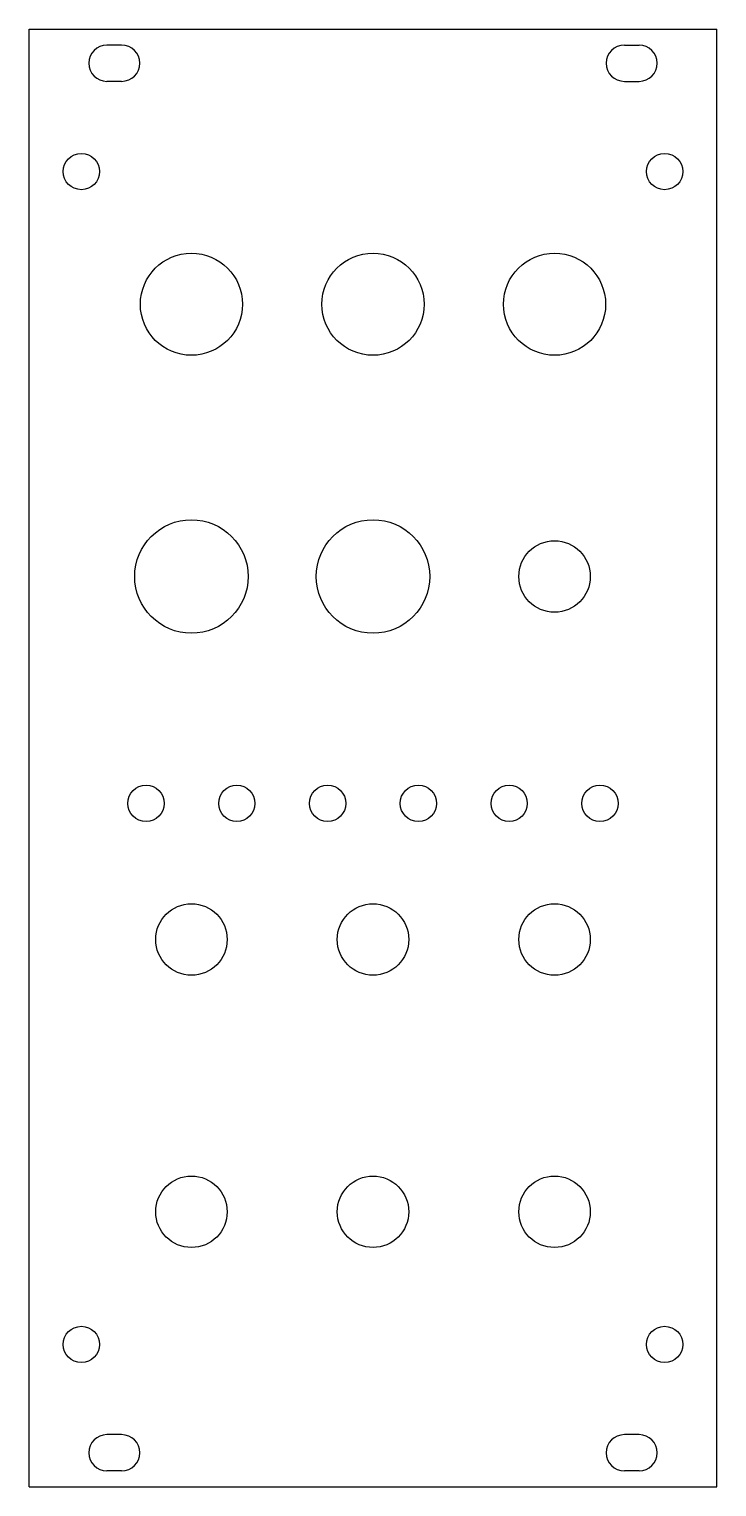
# Model space of a CAD drawing. Extents: x -30 to 30, y -64 to 64.
import ezdxf

# ---------------------------------------------------------------- set-up
doc = ezdxf.new("R2010")
doc.units = 0
doc.layers.add('MODELSKETCH_VISIBLE', color=7, linetype='CONTINUOUS')

msp = doc.modelspace()

# ---------------------------------------------------------------- linework, layer by layer
at = {"layer": 'MODELSKETCH_VISIBLE'}
for p, q in [((-30.3, 64.25), (30.3, 64.25)), ((-30.3, -64.25), (-30.3, 64.25)), ((30.3, -64.25), (30.3, 64.25)), ((-22.15, 62.85), (-23.45, 62.85)), ((22.15, 62.85), (23.45, 62.85)), ((-22.15, 59.65), (-23.45, 59.65)), ((22.15, 59.65), (23.45, 59.65)), ((-22.15, -59.65), (-23.45, -59.65)), ((23.45, -59.65), (22.15, -59.65)), ((-22.15, -62.85), (-23.45, -62.85)), ((23.45, -62.85), (22.15, -62.85)), ((-30.3, -64.25), (30.3, -64.25))]:
    msp.add_line(p, q, dxfattribs=at)
for centre, radius in [((-25.7, 51.7), 1.6), ((25.7, 51.7), 1.6), ((-16, 40), 4.5), ((0, 40), 4.5), ((16, 40), 4.5), ((-16, 16), 5), ((0, 16), 5), ((16, 16), 3.15), ((-20, -4), 1.6), ((-12, -4), 1.6), ((-4, -4), 1.6), ((4, -4), 1.6), ((12, -4), 1.6), ((20, -4), 1.6), ((-16, -16), 3.15), ((0, -16), 3.15), ((16, -16), 3.15), ((-16, -40), 3.15), ((0, -40), 3.15), ((16, -40), 3.15), ((-25.7, -51.7), 1.6), ((25.7, -51.7), 1.6)]:
    msp.add_circle(centre, radius, dxfattribs=at)
for centre, start, end in [((-23.45, 61.25), 90, 180), ((-22.15, 61.25), 0, 90), ((22.15, 61.25), 90, 180), ((23.45, 61.25), 0, 90), ((-23.45, 61.25), 180, 270), ((-22.15, 61.25), 270, 0), ((22.15, 61.25), 180, 270), ((23.45, 61.25), 270, 0), ((-23.45, -61.25), 90, 180), ((-22.15, -61.25), 0, 90), ((22.15, -61.25), 90, 180), ((23.45, -61.25), 0, 90), ((-23.45, -61.25), 180, 270), ((-22.15, -61.25), 270, 0), ((22.15, -61.25), 180, 270), ((23.45, -61.25), 270, 0)]:
    msp.add_arc(centre, 1.6, start, end, dxfattribs=at)

doc.saveas('drawing.dxf')
